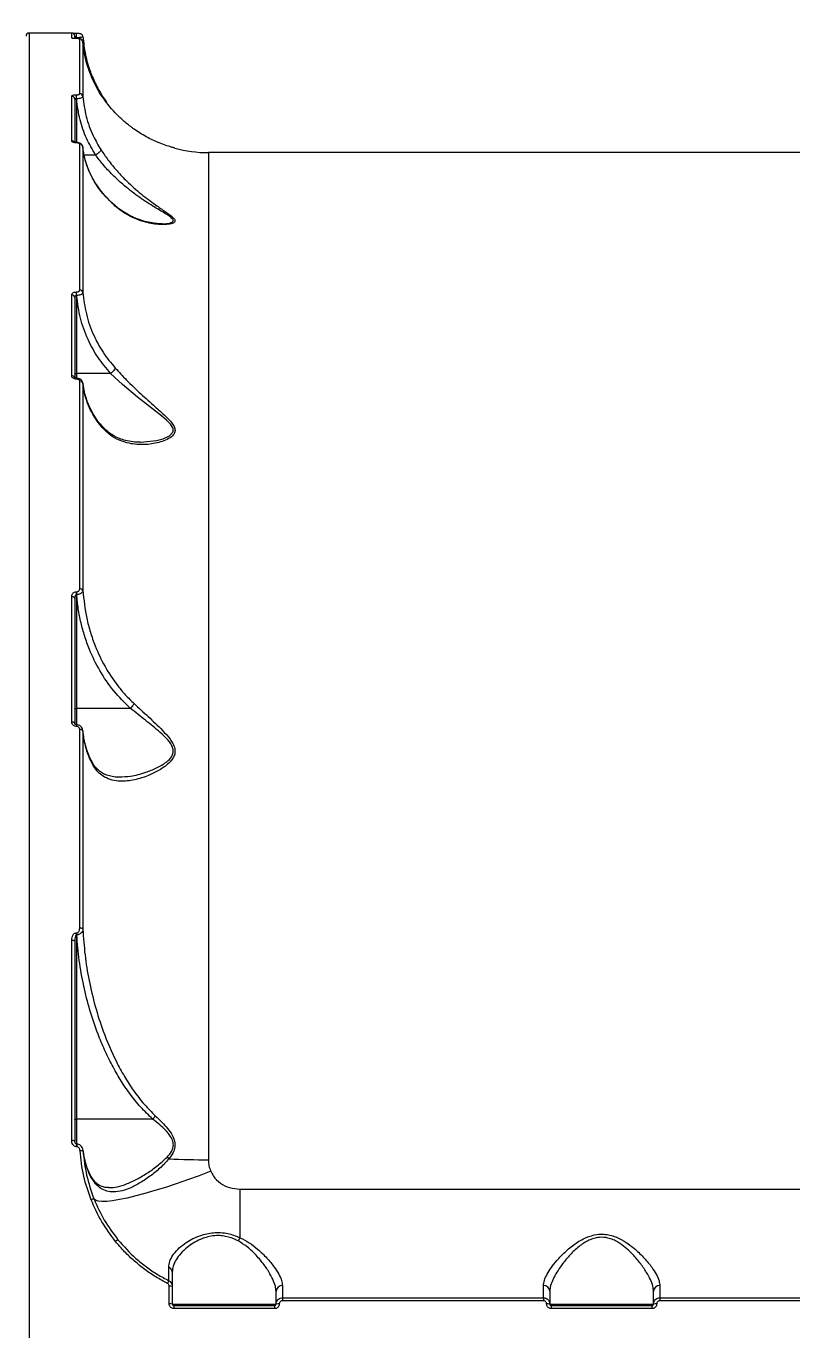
# Model space of a CAD drawing. Header units: millimetres. Extents: x -8760 to 8364, y -7998 to 7451.
# Drawn here: x -424.6 to -181.1, y -2400.8 to -1986.3 of the extents above; entities that cross this region are included whole.
import ezdxf

# ---------------------------------------------------------------- set-up
doc = ezdxf.new("R2010")
doc.units = ezdxf.units.MM
for name, color, linetype in [('DIKOM_ОБЪЕКТ', 7, 'Continuous'), ('DIKOM_РАЗМЕР_ЗОНА', 7, 'Continuous'), ('DIKOM_РАЗМЕР_ОБЪЕКТА', 7, 'Continuous')]:
    doc.layers.add(name, color=color, linetype=linetype)
doc.styles.add('style1', font='arial.ttf', dxfattribs={"width": 0.8})
doc.dimstyles.new('1-50', dxfattribs={"dimtxt": 300, "dimasz": 200, "dimexe": 100, "dimexo": 0, "dimgap": 100, "dimtad": 1, "dimtxsty": 'style1', "dimcen": 200, "dimclrd": 7, "dimclre": 7, "dimclrt": 7, "dimadec": 1, "dimazin": 2, "dimtfac": 1, "dimtmove": 0, "dimatfit": 2, "dimfxl": 0, "dimlwd": 25, "dimlwe": 18, "dimarcsym": 0})

# ---------------------------------------------------------------- blocks, each defined once
blk = doc.blocks.new('*D21')
at = {"layer": 'Defpoints', "color": 0, "transparency": 16777216}
for p in [(-7755.65, -10.55), (8364.4, -2410.44), (8364.4, -7897.56)]:
    blk.add_point(p, dxfattribs=at)
at = {"layer": 'DIKOM_РАЗМЕР_ЗОНА', "color": 7, "lineweight": 18, "transparency": 16777216}
for p, q in [((-7755.65, -10.55), (-7755.65, -7997.56)), ((8364.4, -2410.44), (8364.4, -7997.56))]:
    blk.add_line(p, q, dxfattribs=at)
at = {"layer": 'DIKOM_РАЗМЕР_ЗОНА', "color": 7, "lineweight": 25, "transparency": 16777216}
blk.add_line((-7555.65, -7897.56), (8164.4, -7897.56), dxfattribs=at)
at = {"layer": 'DIKOM_РАЗМЕР_ЗОНА', "color": 7, "transparency": 16777216}
for points in [[(-7555.65, -7864.23), (-7555.65, -7930.9), (-7755.65, -7897.56)], [(8164.4, -7864.23), (8164.4, -7930.9), (8364.4, -7897.56)]]:
    blk.add_solid(points, dxfattribs=at)
at = {"layer": 'DIKOM_РАЗМЕР_ЗОНА', "color": 7, "transparency": 16777216, "insert": (1040.74, -7644.39), "char_height": 300, "attachment_point": 5, "style": 'style1'}
blk.add_mtext('16100', dxfattribs=at)
blk = doc.blocks.new('*D19')
at = {"layer": 'Defpoints', "color": 0, "transparency": 16777216}
for p in [(-5756.7, -306.55), (6365.48, -2710.55), (6365.48, -7111.41)]:
    blk.add_point(p, dxfattribs=at)
at = {"layer": 'DIKOM_РАЗМЕР_ОБЪЕКТА', "color": 7, "lineweight": 18, "transparency": 16777216}
for p, q in [((-5756.7, -306.55), (-5756.7, -7211.41)), ((6365.48, -2710.55), (6365.48, -7211.41))]:
    blk.add_line(p, q, dxfattribs=at)
at = {"layer": 'DIKOM_РАЗМЕР_ОБЪЕКТА', "color": 7, "lineweight": 25, "transparency": 16777216}
blk.add_line((-5556.7, -7111.41), (6165.48, -7111.41), dxfattribs=at)
at = {"layer": 'DIKOM_РАЗМЕР_ОБЪЕКТА', "color": 7, "transparency": 16777216}
for points in [[(-5556.7, -7078.08), (-5556.7, -7144.75), (-5756.7, -7111.41)], [(6165.48, -7078.08), (6165.48, -7144.75), (6365.48, -7111.41)]]:
    blk.add_solid(points, dxfattribs=at)
at = {"layer": 'DIKOM_РАЗМЕР_ОБЪЕКТА', "color": 7, "transparency": 16777216, "insert": (1047.24, -6858.24), "char_height": 300, "attachment_point": 5, "style": 'style1'}
blk.add_mtext('12100', dxfattribs=at)

msp = doc.modelspace()

# ---------------------------------------------------------------- linework, layer by layer
at = {"layer": 'DIKOM_ОБЪЕКТ', "color": 7, "linetype": 'Continuous', "lineweight": 15}
for p, q in [((-410.108, -1988.554), (-423.608, -1988.554)), ((-423.608, -1988.554), (-423.608, -2407.552)), ((-410.108, -1990.151), (-410.108, -1988.554)), ((-408.576, -1988.723), (-408.608, -1988.723)), ((-408.608, -1990.058), (-408.608, -1988.723)), ((-408.576, -1990.058), (-408.576, -1988.723)), ((-409.108, -1989.554), (-409.108, -1990.158)), ((-408.576, -1990.058), (-408.608, -1990.058)), ((-408.608, -1990.058), (-408.608, -1990.31)), ((-408.505, -1990.312), (-408.608, -1990.312)), ((-408.608, -1990.312), (-408.608, -1990.317)), ((-408.505, -1990.317), (-408.608, -1990.317)), ((-408.551, -1990.232), (-408.576, -1990.058)), ((-408.505, -1990.312), (-408.505, -1990.317)), ((-407.549, -2007.857), (-407.549, -1990.427)), ((-406.551, -1991.349), (-406.551, -2008.741)), ((-410.108, -2022.817), (-410.108, -2008.616)), ((-409.108, -2009.568), (-409.108, -2023.195)), ((-408.608, -2008.159), (-408.553, -2008.159)), ((-408.608, -2009.443), (-408.608, -2008.159)), ((-408.553, -2009.443), (-408.608, -2009.443)), ((-408.608, -2009.443), (-408.608, -2023.361)), ((-408.553, -2009.443), (-408.553, -2008.159)), ((-408.529, -2023.361), (-408.608, -2023.361)), ((-408.608, -2023.361), (-408.608, -2023.444)), ((-408.529, -2023.444), (-408.608, -2023.444)), ((-408.529, -2023.361), (-408.529, -2023.361)), ((-408.529, -2023.361), (-408.529, -2023.444)), ((-407.549, -2070.243), (-407.549, -2023.855)), ((-406.551, -2024.704), (-406.551, -2070.989)), ((3.442, -2026.554), (-366.658, -2026.554)), ((-366.658, -2026.554), (-366.658, -2346.707)), ((-402.494, -2027.325), (-406.156, -2027.325)), ((-410.108, -2097.513), (-410.108, -2071.792)), ((-408.608, -2070.852), (-408.529, -2070.852)), ((-408.608, -2071.983), (-408.608, -2070.852)), ((-408.608, -2071.983), (-408.608, -2096.784)), ((-408.529, -2071.983), (-408.608, -2071.983)), ((-408.529, -2071.983), (-408.529, -2070.852)), ((-409.108, -2072.594), (-409.108, -2098.253)), ((-397.721, -2096.784), (-408.608, -2096.784)), ((-408.608, -2096.784), (-408.608, -2098.23)), ((-408.553, -2098.264), (-408.608, -2098.264)), ((-408.608, -2098.264), (-408.608, -2098.526)), ((-408.553, -2098.526), (-408.608, -2098.526)), ((-408.553, -2098.264), (-408.553, -2098.526)), ((-407.549, -2165.182), (-407.549, -2099.205)), ((-406.551, -2099.887), (-406.551, -2165.719)), ((-406.358, -2100.67), (-406.479, -2099.79)), ((-408.608, -2166.148), (-408.505, -2166.148)), ((-408.608, -2167.047), (-408.608, -2166.148)), ((-408.608, -2167.047), (-408.608, -2203.202)), ((-408.505, -2167.047), (-408.608, -2167.047)), ((-408.505, -2167.047), (-408.505, -2166.148)), ((-410.108, -2207.532), (-410.108, -2167.669)), ((-409.108, -2168.242), (-409.108, -2208.011)), ((-391.448, -2203.202), (-408.608, -2203.202)), ((-408.608, -2203.202), (-408.608, -2208.425)), ((-408.576, -2208.424), (-408.608, -2208.424)), ((-408.608, -2208.424), (-408.608, -2208.949)), ((-408.576, -2208.949), (-408.608, -2208.949)), ((-408.576, -2208.424), (-408.576, -2208.949)), ((-407.549, -2273.1), (-407.549, -2209.921)), ((-406.551, -2210.359), (-406.551, -2273.398)), ((-406.485, -2210.65), (-406.519, -2210.226)), ((-408.608, -2274.574), (-408.487, -2274.574)), ((-408.608, -2275.212), (-408.608, -2274.574)), ((-408.608, -2275.212), (-408.608, -2333.742)), ((-408.487, -2275.212), (-408.608, -2275.212)), ((-408.487, -2275.212), (-408.487, -2274.574)), ((-410.108, -2340.579), (-410.108, -2276.94)), ((-409.108, -2277.253), (-409.108, -2340.741)), ((-384.36, -2333.742), (-408.608, -2333.742)), ((-408.608, -2333.742), (-408.608, -2341.711)), ((-408.521, -2341.692), (-408.608, -2341.692)), ((-408.608, -2341.692), (-408.608, -2342.535)), ((-408.521, -2342.535), (-408.608, -2342.535)), ((-408.521, -2341.692), (-408.521, -2342.535)), ((-356.608, -2356.052), (-6.608, -2356.052)), ((-356.608, -2356.052), (-356.608, -2371.461)), ((-379.108, -2392.516), (-379.108, -2386.89)), ((-378.108, -2386.941), (-378.108, -2392.554)), ((-343.108, -2386.697), (-343.108, -2390.554)), ((-260.108, -2390.554), (-260.108, -2386.697)), ((-223.108, -2386.697), (-223.108, -2390.554)), ((-345.108, -2392.554), (-345.108, -2388.504)), ((-343.108, -2390.554), (-343.108, -2391.514)), ((-343.108, -2390.554), (-260.108, -2390.554)), ((-260.108, -2390.554), (-260.108, -2391.514)), ((-258.108, -2388.504), (-258.108, -2392.554)), ((-225.108, -2392.554), (-225.108, -2388.504)), ((-223.108, -2390.554), (-223.108, -2391.514)), ((-223.108, -2390.554), (-140.108, -2390.554)), ((-378.108, -2392.554), (-345.108, -2392.554)), ((-377.608, -2393.054), (-377.608, -2394.02)), ((-377.608, -2393.054), (-345.608, -2393.054)), ((-345.608, -2394.02), (-377.608, -2394.02)), ((-345.608, -2393.054), (-345.608, -2394.02)), ((-260.108, -2391.514), (-343.108, -2391.514)), ((-258.108, -2392.554), (-225.108, -2392.554)), ((-257.608, -2393.054), (-257.608, -2394.02)), ((-257.608, -2393.054), (-225.608, -2393.054)), ((-225.608, -2394.02), (-257.608, -2394.02)), ((-225.608, -2393.054), (-225.608, -2394.02)), ((-140.108, -2391.514), (-223.108, -2391.514))]:
    msp.add_line(p, q, dxfattribs=at)
at = {"layer": 'DIKOM_ОБЪЕКТ', "color": 7, "linetype": 'Continuous', "lineweight": 15, "flags": 128}
for points in [[(-409.108, -2096.947), (-409.099, -2096.915), (-409.07, -2096.885), (-409.024, -2096.856), (-408.962, -2096.832), (-408.886, -2096.811), (-408.8, -2096.796), (-408.706, -2096.787), (-408.608, -2096.784)], [(-388.304, -2118.624), (-388.174, -2118.636), (-383.153, -2118.106), (-380.975, -2117.502), (-378.991, -2116.557), (-377.919, -2115.412), (-377.819, -2115.108), (-377.864, -2114.251), (-377.961, -2113.987), (-378.708, -2112.854), (-379.967, -2111.589), (-381.44, -2110.345), (-384.417, -2108.025), (-389.184, -2104.304), (-393.975, -2100.266), (-397.717, -2096.784), (-397.718, -2096.783), (-397.718, -2096.783)], [(-409.108, -2168.242), (-409.128, -2168.131), (-409.185, -2168.023), (-409.277, -2167.924), (-409.401, -2167.837), (-409.553, -2167.766), (-409.726, -2167.713), (-409.913, -2167.68), (-410.108, -2167.669)], [(-409.108, -2203.363), (-409.099, -2203.331), (-409.07, -2203.301), (-409.024, -2203.273), (-408.962, -2203.249), (-408.886, -2203.229), (-408.8, -2203.214), (-408.706, -2203.205), (-408.608, -2203.202)], [(-409.108, -2208.011), (-409.128, -2207.918), (-409.185, -2207.828), (-409.277, -2207.745), (-409.401, -2207.673), (-409.553, -2207.613), (-409.726, -2207.569), (-409.913, -2207.542), (-410.108, -2207.532)], [(-406.551, -2210.359), (-406.582, -2210.272), (-406.647, -2210.189), (-406.743, -2210.114), (-406.868, -2210.048), (-407.016, -2209.994), (-407.183, -2209.954), (-407.362, -2209.929), (-407.549, -2209.921)], [(-409.108, -2277.253), (-409.128, -2277.192), (-409.185, -2277.134), (-409.277, -2277.079), (-409.401, -2277.032), (-409.553, -2276.993), (-409.726, -2276.964), (-409.913, -2276.946), (-410.108, -2276.94)], [(-409.108, -2333.902), (-409.099, -2333.871), (-409.07, -2333.841), (-409.024, -2333.813), (-408.962, -2333.789), (-408.886, -2333.769), (-408.8, -2333.754), (-408.706, -2333.745), (-408.608, -2333.742)], [(-365.899, -2350.348), (-369.593, -2351.755), (-373.25, -2353.087), (-376.835, -2354.333), (-380.312, -2355.479), (-383.646, -2356.513), (-386.805, -2357.427), (-389.758, -2358.211), (-392.476, -2358.857), (-394.93, -2359.359), (-397.099, -2359.712), (-398.959, -2359.912), (-400.493, -2359.958), (-401.685, -2359.848), (-402.525, -2359.585), (-403.002, -2359.17)]]:
    msp.add_lwpolyline(points, dxfattribs=at)
at = {"layer": 'DIKOM_ОБЪЕКТ', "color": 7, "linetype": 'Continuous', "lineweight": 15}
for centre, radius, start, end in [((-423.608, -1989.554), 1, 90, 180), ((-410.108, -1989.554), 1, 0, 90), ((-410.108, -1991.153), 1.003, 63.22482, 90.0079), ((-407.547, -1991.425), 0.998, 4.33804, 90.11702), ((-410.085, -2009.593), 0.977, 1.438, 91.36745), ((-407.528, -2008.839), 0.982, 5.69862, 91.18282), ((-410.097, -2023.845), 1.028, 37.70408, 90.63554), ((-407.512, -2024.823), 0.968, 7.03879, 92.15287), ((-366.658, -1986.554), 40, 254.58804, 270), ((-410.019, -2072.706), 0.917, 6.97043, 95.58345), ((-407.469, -2071.176), 0.937, 11.51503, 94.85373), ((-410.01, -2098.455), 0.947, 20.96423, 95.94805), ((-407.445, -2100.124), 0.925, 14.81595, 96.40421), ((-407.399, -2166.098), 0.929, 24.11547, 99.28343), ((-407.347, -2274.239), 1.157, 46.57434, 100.05796), ((-409.865, -2342.245), 1.683, 63.29338, 98.31847), ((-407.097, -2345.783), 1.971, 70.7334, 100.08753), ((-383.311, -2350.82), 6.092, 46.73743, 54.34298), ((-366.781, -2110.365), 236.342, 267.00334, 270.02964), ((-402.846, -2361.546), 2.381, 93.76643, 117.08497), ((-393.754, -2375.263), 3.551, 117.45449, 132.80037), ((-350.252, -2375.41), 7.484, 148.14609, 157.16509), ((-379.869, -2382.509), 1.761, 1.83299, 68.85858), ((-370.922, -2390.163), 9.678, 148.85186, 154.49271), ((-378.859, -2391.776), 4.893, 81.17382, 92.92017), ((-343.2, -2388.605), 1.911, 87.24856, 176.95169), ((-260.017, -2388.605), 1.911, 3.04831, 92.75144), ((-223.2, -2388.605), 1.911, 87.24856, 176.95169), ((-378.859, -2399.097), 6.586, 83.45643, 92.17116), ((-344.358, -2399.097), 6.586, 87.82905, 96.54362), ((-258.859, -2399.099), 6.587, 83.45734, 92.17026), ((-224.358, -2399.095), 6.584, 87.82836, 96.54457)]:
    msp.add_arc(centre, radius, start, end, dxfattribs=at)
for points, knots in [([(-408.609, -1988.722), (-408.622, -1988.722), (-408.801, -1988.723), (-409.144, -1988.72), (-409.483, -1988.715), (-409.593, -1988.711), (-409.609, -1988.71)], [0, 0, 0, 0, 0.0352809, 0.4770623, 0.9270353, 1, 1, 1, 1]), ([(-406.555, -1989.673), (-406.554, -1989.668), (-406.543, -1989.546), (-406.63, -1989.333), (-406.785, -1989.091), (-406.967, -1988.931), (-407.141, -1988.835), (-407.289, -1988.785), (-407.395, -1988.763), (-407.479, -1988.751), (-407.618, -1988.739), (-407.845, -1988.73), (-408.224, -1988.723), (-408.466, -1988.723), (-408.576, -1988.723)], [0, 0, 0, 0, 0.0055935, 0.1255356, 0.2215385, 0.302518, 0.3710165, 0.4265568, 0.4668686, 0.5036505, 0.5647037, 0.7523824, 0.8880142, 1, 1, 1, 1]), ([(-406.555, -1989.673), (-406.554, -1989.668), (-406.543, -1989.546), (-406.63, -1989.333), (-406.785, -1989.091), (-406.967, -1988.931), (-407.141, -1988.835), (-407.289, -1988.785), (-407.395, -1988.763), (-407.479, -1988.751), (-407.618, -1988.739), (-407.845, -1988.73), (-408.224, -1988.723), (-408.466, -1988.723), (-408.576, -1988.723)], [0, 0, 0, 0, 0.0055935, 0.1255356, 0.2215385, 0.302518, 0.3710165, 0.4265568, 0.4668686, 0.5036505, 0.5647037, 0.7523824, 0.8880142, 1, 1, 1, 1]), ([(-408.608, -1990.317), (-408.678, -1990.316), (-408.921, -1990.315), (-409.316, -1990.3), (-409.725, -1990.265), (-410.041, -1990.214), (-410.085, -1990.173), (-410.108, -1990.151)], [0, 0, 0, 0, 0.079647, 0.2757183, 0.4707456, 0.7105447, 1, 1, 1, 1]), ([(-408.698, -1990.311), (-408.765, -1990.31), (-408.962, -1990.31), (-409.27, -1990.295), (-409.555, -1990.273), (-409.717, -1990.248), (-409.729, -1990.245), (-409.733, -1990.244)], [0, 0, 0, 0, 0.1214262, 0.3603989, 0.6194405, 0.8716976, 1, 1, 1, 1]), ([(-408.608, -1990.058), (-408.651, -1990.055), (-408.706, -1990.052), (-408.809, -1990.028), (-408.919, -1989.983), (-409.028, -1989.895), (-409.096, -1989.79), (-409.105, -1989.716), (-409.108, -1989.68)], [0, 0, 0, 0, 0.127154, 0.1626775, 0.3404418, 0.5454464, 0.7830785, 1, 1, 1, 1]), ([(-406.551, -1989.682), (-406.565, -1989.713), (-406.596, -1989.779), (-406.887, -1989.879), (-407.349, -1989.965), (-407.93, -1990.03), (-408.359, -1990.048), (-408.576, -1990.058)], [0, 0, 0, 0, 0.1847729, 0.3988025, 0.6012522, 0.7990374, 1, 1, 1, 1]), ([(-406.552, -1991.342), (-406.552, -1991.342), (-406.54, -1991.221), (-406.628, -1991), (-406.79, -1990.745), (-406.985, -1990.576), (-407.18, -1990.471), (-407.375, -1990.405), (-407.612, -1990.358), (-407.926, -1990.328), (-408.287, -1990.312), (-408.48, -1990.314), (-408.543, -1990.314)], [0, 0, 0, 0, 0.0006437, 0.1306516, 0.2350363, 0.3261359, 0.4090776, 0.4910474, 0.606508, 0.7971717, 0.9340127, 1, 1, 1, 1]), ([(-407.549, -1990.427), (-407.565, -1990.411), (-407.593, -1990.382), (-407.798, -1990.349), (-408.055, -1990.327), (-408.305, -1990.318), (-408.459, -1990.317), (-408.505, -1990.317)], [0, 0, 0, 0, 0.3025244, 0.5347002, 0.7254877, 0.9171286, 1, 1, 1, 1]), ([(-406.551, -1989.682), (-406.332, -1991.606), (-405.903, -1995.379), (-404.717, -1999.39), (-403.92, -2001.468), (-403.793, -2001.799)], [0, 0, 0, 0, 0.4665361, 0.9150104, 1, 1, 1, 1]), ([(-390.266, -2019.097), (-390.509, -2018.922), (-391.732, -2018.043), (-393.797, -2016.355), (-397.164, -2013.098), (-399.919, -2009.614), (-402.273, -2005.739), (-403.846, -2002.526), (-405.169, -1998.897), (-406.124, -1995.165), (-406.409, -1992.621), (-406.551, -1991.349)], [0, 0, 0, 0, 0.024295, 0.1222472, 0.2202178, 0.4215164, 0.511888, 0.6322354, 0.752591, 0.8762945, 1, 1, 1, 1]), ([(-403.793, -2001.799), (-403.789, -2001.808), (-403.761, -2001.879), (-403.761, -2001.991), (-403.88, -2002.121), (-403.91, -2002.154)], [0, 0, 0, 0, 0.0909956, 0.7718573, 1, 1, 1, 1]), ([(-403.793, -2001.799), (-403.173, -2003.229), (-402.162, -2005.56), (-400.468, -2008.438), (-399.478, -2009.808), (-399.073, -2010.368)], [0, 0, 0, 0, 0.4841633, 0.7890435, 1, 1, 1, 1]), ([(-410.108, -2008.616), (-410.092, -2008.564), (-410.059, -2008.461), (-409.8, -2008.324), (-409.419, -2008.221), (-408.997, -2008.167), (-408.719, -2008.161), (-408.608, -2008.159)], [0, 0, 0, 0, 0.2150324, 0.4299792, 0.644706, 0.8592137, 1, 1, 1, 1]), ([(-408.608, -2009.443), (-408.645, -2009.444), (-408.738, -2009.445), (-408.879, -2009.46), (-409.006, -2009.488), (-409.092, -2009.525), (-409.103, -2009.554), (-409.108, -2009.568)], [0, 0, 0, 0, 0.1407909, 0.3552123, 0.5700284, 0.7849477, 1, 1, 1, 1]), ([(-408.553, -2008.159), (-408.479, -2008.158), (-408.291, -2008.154), (-408.009, -2008.117), (-407.754, -2008.049), (-407.582, -2007.958), (-407.56, -2007.891), (-407.549, -2007.857)], [0, 0, 0, 0, 0.1422779, 0.3570934, 0.5715642, 0.7857752, 1, 1, 1, 1]), ([(-406.551, -2008.741), (-406.573, -2008.813), (-406.617, -2008.956), (-406.96, -2009.158), (-407.467, -2009.319), (-408.031, -2009.415), (-408.405, -2009.435), (-408.553, -2009.443)], [0, 0, 0, 0, 0.2142386, 0.4283234, 0.6427388, 0.8576244, 1, 1, 1, 1]), ([(-402.494, -2027.325), (-403.515, -2025.572), (-405.583, -2022.025), (-407.706, -2015.987), (-408.261, -2011.698), (-408.553, -2009.443)], [0, 0, 0, 0, 0.3165698, 0.6406666, 1, 1, 1, 1]), ([(-406.551, -2008.741), (-406.273, -2010.856), (-405.708, -2015.143), (-403.63, -2020.851), (-401.643, -2024.218), (-400.784, -2025.673)], [0, 0, 0, 0, 0.355858, 0.7214782, 1, 1, 1, 1]), ([(-377.287, -2025.117), (-377.32, -2025.108), (-377.405, -2025.086), (-378.55, -2024.776), (-380.335, -2024.209), (-383.071, -2023.176), (-386.415, -2021.619), (-388.982, -2019.937), (-390.266, -2019.097)], [0, 0, 0, 0, 0.0730063, 0.1858613, 0.3384083, 0.4916309, 0.7458174, 1, 1, 1, 1]), ([(-408.608, -2023.444), (-408.695, -2023.442), (-408.952, -2023.436), (-409.37, -2023.371), (-409.776, -2023.23), (-410.055, -2023.036), (-410.091, -2022.89), (-410.108, -2022.817)], [0, 0, 0, 0, 0.108314, 0.3204257, 0.5430629, 0.7715487, 1, 1, 1, 1]), ([(-408.608, -2023.357), (-408.668, -2023.357), (-408.824, -2023.358), (-409.046, -2023.325), (-409.22, -2023.281), (-409.317, -2023.24), (-409.318, -2023.239), (-409.318, -2023.238)], [0, 0, 0, 0, 0.1629485, 0.4284916, 0.654466, 0.8458211, 1, 1, 1, 1]), ([(-406.574, -2024.661), (-406.587, -2024.545), (-406.616, -2024.291), (-406.841, -2023.959), (-407.168, -2023.678), (-407.64, -2023.467), (-408.126, -2023.354), (-408.449, -2023.373), (-408.529, -2023.377)], [0, 0, 0, 0, 0.13289199, 0.29150413, 0.45290091, 0.64794393, 0.91366326, 1, 1, 1, 1]), ([(-407.549, -2023.855), (-407.56, -2023.807), (-407.583, -2023.71), (-407.765, -2023.583), (-408.03, -2023.491), (-408.302, -2023.449), (-408.47, -2023.445), (-408.529, -2023.444)], [0, 0, 0, 0, 0.2287897, 0.4578403, 0.6785095, 0.8883471, 1, 1, 1, 1]), ([(-406.102, -2027.571), (-406.115, -2027.525), (-406.371, -2026.58), (-406.517, -2025.604), (-406.556, -2024.675), (-406.557, -2024.662)], [0, 0, 0, 0, 0.0477318, 0.9864736, 1, 1, 1, 1]), ([(-396.24, -2043.586), (-397.612, -2042.279), (-400.39, -2039.632), (-403.057, -2035.654), (-404.872, -2031.892), (-406.036, -2028.434), (-406.379, -2025.953), (-406.551, -2024.704)], [0, 0, 0, 0, 0.23987793, 0.48587489, 0.63942146, 0.81854879, 1, 1, 1, 1]), ([(-400.784, -2025.673), (-400.784, -2025.687), (-400.784, -2025.738), (-400.828, -2025.888), (-401.013, -2026.17), (-401.401, -2026.56), (-401.911, -2026.968), (-402.295, -2027.205), (-402.487, -2027.323)], [0, 0, 0, 0, 0.03806254, 0.14917258, 0.36188172, 0.57457995, 0.78729651, 1, 1, 1, 1]), ([(-400.784, -2025.673), (-400.068, -2026.732), (-398.52, -2029.02), (-395.724, -2032.407), (-392.203, -2036.115), (-388.035, -2039.784), (-383.861, -2042.913), (-380.785, -2045.004), (-378.876, -2046.341), (-377.76, -2047.259), (-377.321, -2047.863), (-377.218, -2048.335), (-377.411, -2048.797), (-378.503, -2049.253), (-380.289, -2049.471), (-383.283, -2049.385), (-387.233, -2048.663), (-391.18, -2047.059), (-394.162, -2045.269), (-395.547, -2044.147), (-396.24, -2043.586)], [0, 0, 0, 0, 0.0590529, 0.1277262, 0.1965133, 0.291305, 0.3861762, 0.452749, 0.4869208, 0.5208955, 0.5489018, 0.5542387, 0.5800319, 0.6151938, 0.6622397, 0.7094941, 0.8075753, 0.9056116, 0.9528165, 1, 1, 1, 1]), ([(-396.373, -2043.306), (-396.776, -2042.961), (-397.97, -2041.94), (-399.697, -2040.083), (-401.556, -2037.758), (-403.143, -2035.305), (-404.446, -2032.753), (-405.467, -2030.171), (-405.894, -2028.424), (-406.102, -2027.571)], [0, 0, 0, 0, 0.0775312, 0.2297771, 0.383498, 0.5385709, 0.6945212, 0.8507632, 1, 1, 1, 1]), ([(-402.487, -2027.323), (-402.488, -2027.324), (-402.491, -2027.324), (-402.493, -2027.325), (-402.494, -2027.325)], [0, 0, 0, 0, 0.6112618, 1, 1, 1, 1]), ([(-381.33, -2049.164), (-381.241, -2049.168), (-380.394, -2049.204), (-379.14, -2049.055), (-377.958, -2048.676), (-377.746, -2048.259), (-377.855, -2047.836), (-378.329, -2047.283), (-379.512, -2046.458), (-381.506, -2045.238), (-384.726, -2043.333), (-389.105, -2040.465), (-393.439, -2037.087), (-397.161, -2033.632), (-400.071, -2030.491), (-401.761, -2028.303), (-402.487, -2027.323), (-402.487, -2027.323)], [0, 0, 0, 0, 0.0082973, 0.0791711, 0.1292291, 0.1648071, 0.1721541, 0.2112368, 0.2601378, 0.3109857, 0.4114735, 0.554745, 0.7014069, 0.80501, 0.9110149, 0.9999513, 1, 1, 1, 1]), ([(-396.402, -2043.337), (-396.36, -2043.377), (-396.289, -2043.444), (-396.254, -2043.545), (-396.24, -2043.586)], [0, 0, 0, 0, 0.5964405, 1, 1, 1, 1]), ([(-381.33, -2049.173), (-381.723, -2049.167), (-382.749, -2049.153), (-384.595, -2048.93), (-386.876, -2048.44), (-389.246, -2047.67), (-391.52, -2046.66), (-393.615, -2045.438), (-395.224, -2044.324), (-396.1, -2043.535), (-396.365, -2043.296)], [0, 0, 0, 0, 0.082562, 0.2156338, 0.3635501, 0.5207064, 0.6687401, 0.809649, 0.9424235, 1, 1, 1, 1]), ([(-410.108, -2071.792), (-410.098, -2071.709), (-410.075, -2071.522), (-409.872, -2071.255), (-409.533, -2071.032), (-409.097, -2070.882), (-408.771, -2070.862), (-408.608, -2070.852)], [0, 0, 0, 0, 0.1742056, 0.3895741, 0.5958115, 0.7978776, 1, 1, 1, 1]), ([(-408.608, -2071.983), (-408.654, -2071.987), (-408.709, -2071.992), (-408.813, -2072.031), (-408.923, -2072.104), (-409.033, -2072.251), (-409.098, -2072.421), (-409.105, -2072.54), (-409.108, -2072.594)], [0, 0, 0, 0, 0.144518, 0.1755316, 0.3625666, 0.5710148, 0.8046548, 1, 1, 1, 1]), ([(-408.529, -2070.852), (-408.421, -2070.846), (-408.207, -2070.834), (-407.92, -2070.735), (-407.7, -2070.589), (-407.57, -2070.417), (-407.555, -2070.297), (-407.549, -2070.243)], [0, 0, 0, 0, 0.2039488, 0.4080266, 0.6135336, 0.8265784, 1, 1, 1, 1]), ([(-406.551, -2070.989), (-406.566, -2071.071), (-406.601, -2071.256), (-406.868, -2071.526), (-407.313, -2071.762), (-407.886, -2071.931), (-408.314, -2071.966), (-408.529, -2071.983)], [0, 0, 0, 0, 0.17004865, 0.38081531, 0.58669331, 0.79313048, 1, 1, 1, 1]), ([(-397.721, -2096.784), (-399.11, -2095.119), (-401.922, -2091.751), (-405.139, -2085.802), (-407.587, -2079.184), (-408.212, -2074.405), (-408.529, -2071.983)], [0, 0, 0, 0, 0.2328895, 0.4712976, 0.7319722, 1, 1, 1, 1]), ([(-406.551, -2070.989), (-406.267, -2073.29), (-405.689, -2077.958), (-403.372, -2084.357), (-400.27, -2090.176), (-397.594, -2093.423), (-396.24, -2095.065)], [0, 0, 0, 0, 0.2625648, 0.5326636, 0.7636481, 1, 1, 1, 1]), ([(-396.24, -2095.065), (-395.067, -2096.33), (-392.492, -2099.108), (-388.158, -2103.229), (-384.094, -2106.862), (-381.13, -2109.492), (-379.299, -2111.258), (-378.123, -2112.608), (-377.317, -2113.952), (-377.2, -2114.938), (-377.487, -2115.956), (-378.402, -2116.992), (-380.205, -2117.989), (-383.152, -2118.959), (-387.067, -2119.54), (-391.362, -2119.201), (-394.978, -2118.068), (-398.084, -2116.388), (-399.856, -2114.504), (-400.784, -2113.518)], [0, 0, 0, 0, 0.0790146, 0.1734914, 0.2680526, 0.3287193, 0.3613608, 0.3938953, 0.4223257, 0.4513109, 0.4599353, 0.4989812, 0.545108, 0.5914404, 0.6890336, 0.7865931, 0.8555729, 0.9244494, 1, 1, 1, 1]), ([(-397.718, -2096.783), (-397.718, -2096.783), (-397.719, -2096.784), (-397.72, -2096.784), (-397.721, -2096.784), (-397.721, -2096.784)], [0, 0, 0, 0, 0.3758068, 0.8902257, 1, 1, 1, 1]), ([(-396.24, -2095.065), (-396.255, -2095.102), (-396.298, -2095.209), (-396.449, -2095.466), (-396.754, -2095.862), (-397.208, -2096.345), (-397.548, -2096.637), (-397.718, -2096.783)], [0, 0, 0, 0, 0.08731489, 0.25362682, 0.5024063, 0.75120763, 1, 1, 1, 1]), ([(-408.608, -2098.526), (-408.719, -2098.521), (-408.997, -2098.508), (-409.419, -2098.387), (-409.8, -2098.157), (-410.059, -2097.854), (-410.092, -2097.626), (-410.108, -2097.513)], [0, 0, 0, 0, 0.1407889, 0.355293, 0.5700055, 0.7849361, 1, 1, 1, 1]), ([(-408.608, -2098.261), (-408.664, -2098.26), (-408.788, -2098.257), (-408.955, -2098.215), (-409.076, -2098.163), (-409.143, -2098.115), (-409.145, -2098.111), (-409.147, -2098.109)], [0, 0, 0, 0, 0.1828009, 0.4091023, 0.611534, 0.8033138, 1, 1, 1, 1]), ([(-406.573, -2099.803), (-406.57, -2099.769), (-406.555, -2099.548), (-406.745, -2099.162), (-407.109, -2098.721), (-407.653, -2098.409), (-408.167, -2098.254), (-408.479, -2098.279), (-408.553, -2098.285)], [0, 0, 0, 0, 0.0372822, 0.2455706, 0.4491983, 0.6711894, 0.9223004, 1, 1, 1, 1]), ([(-407.549, -2099.205), (-407.56, -2099.128), (-407.582, -2098.976), (-407.754, -2098.773), (-408.009, -2098.619), (-408.291, -2098.537), (-408.479, -2098.529), (-408.553, -2098.526)], [0, 0, 0, 0, 0.2142688, 0.4284297, 0.6429293, 0.8577361, 1, 1, 1, 1]), ([(-400.784, -2113.518), (-401.833, -2112.071), (-403.541, -2109.715), (-405.12, -2106.173), (-406.112, -2103.09), (-406.403, -2100.968), (-406.551, -2099.887)], [0, 0, 0, 0, 0.3422139, 0.5572654, 0.7746014, 1, 1, 1, 1]), ([(-400.883, -2113.01), (-401.183, -2112.644), (-402.094, -2111.535), (-403.329, -2109.557), (-404.598, -2107.101), (-405.552, -2104.547), (-406.149, -2102.395), (-406.307, -2101.091), (-406.358, -2100.67)], [0, 0, 0, 0, 0.097505, 0.2958449, 0.4963883, 0.6988629, 0.9028209, 1, 1, 1, 1]), ([(-400.946, -2113.059), (-400.899, -2113.112), (-400.809, -2113.214), (-400.785, -2113.39), (-400.784, -2113.492), (-400.784, -2113.518)], [0, 0, 0, 0, 0.4445554, 0.8581411, 1, 1, 1, 1]), ([(-388.304, -2118.625), (-389.083, -2118.606), (-390.686, -2118.566), (-392.916, -2118.134), (-395.005, -2117.464), (-396.864, -2116.537), (-398.549, -2115.346), (-399.878, -2114.155), (-400.584, -2113.294), (-400.859, -2112.96)], [0, 0, 0, 0, 0.1651236, 0.340087, 0.486012, 0.6407036, 0.790519, 0.9185989, 1, 1, 1, 1]), ([(-410.108, -2167.669), (-410.108, -2167.641), (-410.104, -2167.434), (-410.021, -2167.078), (-409.768, -2166.667), (-409.435, -2166.377), (-409.044, -2166.185), (-408.754, -2166.16), (-408.608, -2166.148)], [0, 0, 0, 0, 0.0392305, 0.2872227, 0.4951853, 0.6709953, 0.8352913, 1, 1, 1, 1]), ([(-408.608, -2167.047), (-408.634, -2167.05), (-408.685, -2167.056), (-408.785, -2167.113), (-408.895, -2167.244), (-409.001, -2167.473), (-409.081, -2167.791), (-409.107, -2168.06), (-409.108, -2168.22), (-409.108, -2168.242)], [0, 0, 0, 0, 0.0552586, 0.1098191, 0.2436833, 0.4175557, 0.6517737, 0.951863, 1, 1, 1, 1]), ([(-408.505, -2166.148), (-408.411, -2166.14), (-408.222, -2166.124), (-407.97, -2166.001), (-407.76, -2165.816), (-407.603, -2165.556), (-407.551, -2165.332), (-407.549, -2165.201), (-407.549, -2165.182)], [0, 0, 0, 0, 0.1673232, 0.3344347, 0.5091433, 0.7130562, 0.9577495, 1, 1, 1, 1]), ([(-406.551, -2165.719), (-406.553, -2165.744), (-406.563, -2165.918), (-406.681, -2166.22), (-407.01, -2166.569), (-407.439, -2166.823), (-407.945, -2166.998), (-408.317, -2167.031), (-408.505, -2167.047)], [0, 0, 0, 0, 0.0391444, 0.2683223, 0.4663983, 0.643646, 0.819943, 1, 1, 1, 1]), ([(-391.445, -2203.201), (-393.276, -2201.393), (-396.986, -2197.732), (-401.253, -2191.324), (-404.155, -2185.414), (-406.009, -2180.286), (-407.196, -2175.972), (-408.071, -2171.553), (-408.36, -2168.549), (-408.505, -2167.047)], [0, 0, 0, 0, 0.1852057, 0.3752209, 0.5580259, 0.6672718, 0.7765208, 0.8882598, 1, 1, 1, 1]), ([(-406.551, -2165.719), (-406.242, -2168.683), (-405.774, -2173.164), (-404.209, -2179.006), (-402.407, -2184.182), (-399.649, -2189.999), (-396.235, -2195.167), (-393.018, -2199.031), (-391.183, -2200.809), (-390.266, -2201.698)], [0, 0, 0, 0, 0.2227149, 0.3367339, 0.4507483, 0.6310029, 0.8132764, 0.9066459, 1, 1, 1, 1]), ([(-390.266, -2201.698), (-388.769, -2203.069), (-385.737, -2205.849), (-381.865, -2209.484), (-379.34, -2212.264), (-378.085, -2214.06), (-377.386, -2215.515), (-377.16, -2217.041), (-377.589, -2218.707), (-378.445, -2219.845), (-379.992, -2221.388), (-382.274, -2222.954), (-386, -2224.77), (-390.218, -2226.1), (-394.119, -2226.518), (-397.272, -2226.1), (-399.534, -2225.217), (-401.417, -2223.825), (-402.798, -2222.226), (-403.499, -2220.909), (-403.793, -2220.356)], [0, 0, 0, 0, 0.0952086, 0.192957, 0.2448002, 0.2710692, 0.2981696, 0.3242898, 0.3503875, 0.3910749, 0.4019415, 0.4719627, 0.5438091, 0.6393955, 0.7378501, 0.798855, 0.8613648, 0.9113739, 0.9628367, 1, 1, 1, 1]), ([(-395.106, -2224.973), (-393.878, -2224.946), (-391.117, -2224.884), (-387.031, -2223.753), (-383.076, -2222.244), (-380.696, -2220.848), (-379.047, -2219.474), (-378.151, -2218.489), (-377.683, -2216.987), (-377.921, -2215.656), (-378.587, -2214.441), (-379.23, -2213.63), (-380.305, -2212.416), (-382.647, -2210.227), (-386.673, -2206.942), (-389.856, -2204.449), (-391.448, -2203.202)], [0, 0, 0, 0, 0.1104995, 0.2485083, 0.3481916, 0.4475008, 0.4623422, 0.5166419, 0.5502383, 0.5837021, 0.6157806, 0.6480659, 0.6549242, 0.7267041, 0.8633009, 1, 1, 1, 1]), ([(-391.448, -2203.202), (-391.448, -2203.202), (-391.447, -2203.202), (-391.446, -2203.201), (-391.445, -2203.201), (-391.445, -2203.201)], [0, 0, 0, 0, 0.43029513, 0.78612176, 1, 1, 1, 1]), ([(-390.266, -2201.698), (-390.293, -2201.745), (-390.382, -2201.9), (-390.608, -2202.235), (-390.982, -2202.714), (-391.291, -2203.038), (-391.445, -2203.201)], [0, 0, 0, 0, 0.1074862, 0.349477, 0.6747267, 1, 1, 1, 1]), ([(-408.608, -2208.949), (-408.684, -2208.945), (-408.931, -2208.935), (-409.345, -2208.799), (-409.764, -2208.48), (-410.053, -2208.036), (-410.09, -2207.7), (-410.108, -2207.532)], [0, 0, 0, 0, 0.0931675, 0.3039209, 0.5302433, 0.7652143, 1, 1, 1, 1]), ([(-408.608, -2208.421), (-408.633, -2208.421), (-408.702, -2208.422), (-408.814, -2208.391), (-408.932, -2208.331), (-409.033, -2208.237), (-409.1, -2208.125), (-409.098, -2208.049), (-409.097, -2208.011)], [0, 0, 0, 0, 0.0675899, 0.1855361, 0.3241596, 0.5015952, 0.745803, 1, 1, 1, 1]), ([(-406.561, -2210.245), (-406.56, -2210.23), (-406.546, -2209.975), (-406.742, -2209.482), (-407.194, -2208.891), (-407.851, -2208.492), (-408.344, -2208.456), (-408.576, -2208.439)], [0, 0, 0, 0, 0.0155211, 0.2612801, 0.5139257, 0.770988, 1, 1, 1, 1]), ([(-407.549, -2209.921), (-407.561, -2209.806), (-407.587, -2209.577), (-407.784, -2209.273), (-408.071, -2209.053), (-408.356, -2208.958), (-408.525, -2208.951), (-408.576, -2208.949)], [0, 0, 0, 0, 0.2336677, 0.4673142, 0.6955804, 0.9087239, 1, 1, 1, 1]), ([(-403.793, -2220.356), (-403.92, -2220.083), (-404.717, -2218.367), (-405.903, -2215.057), (-406.332, -2211.946), (-406.551, -2210.359)], [0, 0, 0, 0, 0.0849881, 0.5334711, 1, 1, 1, 1]), ([(-403.851, -2219.819), (-403.87, -2219.786), (-404.365, -2218.882), (-405.075, -2217.028), (-405.925, -2214.266), (-406.382, -2212.126), (-406.466, -2210.913), (-406.485, -2210.65)], [0, 0, 0, 0, 0.0114454, 0.3103628, 0.6119783, 0.9158199, 1, 1, 1, 1]), ([(-403.793, -2220.356), (-403.789, -2220.336), (-403.763, -2220.175), (-403.755, -2219.978), (-403.852, -2219.853), (-403.869, -2219.83)], [0, 0, 0, 0, 0.1037071, 0.8367213, 1, 1, 1, 1]), ([(-395.093, -2225.082), (-395.162, -2225.085), (-395.915, -2225.123), (-397.221, -2224.934), (-398.912, -2224.511), (-400.344, -2223.844), (-401.553, -2222.97), (-402.583, -2221.877), (-403.331, -2220.844), (-403.706, -2220.075), (-403.843, -2219.793)], [0, 0, 0, 0, 0.017579, 0.1926868, 0.3631481, 0.5134485, 0.6719555, 0.8048992, 0.9285703, 1, 1, 1, 1]), ([(-410.108, -2276.94), (-410.087, -2276.629), (-410.045, -2276.033), (-409.736, -2275.299), (-409.346, -2274.848), (-408.976, -2274.617), (-408.731, -2274.588), (-408.608, -2274.574)], [0, 0, 0, 0, 0.3088863, 0.5923438, 0.7697359, 0.8844874, 1, 1, 1, 1]), ([(-408.608, -2275.212), (-408.625, -2275.215), (-408.663, -2275.219), (-408.727, -2275.264), (-408.84, -2275.409), (-409.071, -2276.07), (-409.092, -2276.723), (-409.108, -2277.253)], [0, 0, 0, 0, 0.0233175, 0.051992, 0.1042704, 0.2733777, 1, 1, 1, 1]), ([(-408.487, -2274.574), (-408.407, -2274.565), (-408.249, -2274.547), (-408.015, -2274.401), (-407.774, -2274.119), (-407.586, -2273.663), (-407.561, -2273.294), (-407.549, -2273.1)], [0, 0, 0, 0, 0.1190065, 0.2374046, 0.412317, 0.6910325, 1, 1, 1, 1]), ([(-406.551, -2273.398), (-406.586, -2273.634), (-406.654, -2274.097), (-407.068, -2274.654), (-407.557, -2274.99), (-408.023, -2275.17), (-408.329, -2275.198), (-408.487, -2275.212)], [0, 0, 0, 0, 0.2736535, 0.5372637, 0.7208116, 0.8565552, 1, 1, 1, 1]), ([(-384.352, -2333.74), (-385.665, -2332.492), (-388.307, -2329.98), (-391.672, -2325.736), (-394.683, -2321.279), (-397.338, -2316.619), (-399.698, -2311.784), (-402.111, -2305.982), (-404.405, -2299.2), (-406.385, -2291.365), (-407.828, -2283.36), (-408.267, -2277.928), (-408.487, -2275.212)], [0, 0, 0, 0, 0.0822812, 0.1655627, 0.2475155, 0.3294897, 0.4129248, 0.4963689, 0.6209049, 0.7454525, 0.8727277, 1, 1, 1, 1]), ([(-406.551, -2273.398), (-406.367, -2276.128), (-405.998, -2281.587), (-404.656, -2289.758), (-402.742, -2297.881), (-399.956, -2306.549), (-396.772, -2313.998), (-393.401, -2320.218), (-390.458, -2324.791), (-387.228, -2329.046), (-384.703, -2331.558), (-383.512, -2332.742)], [0, 0, 0, 0, 0.1269757, 0.2539549, 0.3836717, 0.5133756, 0.6746736, 0.7565621, 0.8384281, 0.9238216, 1, 1, 1, 1]), ([(-383.512, -2332.742), (-383.534, -2332.773), (-383.654, -2332.938), (-383.926, -2333.284), (-384.201, -2333.578), (-384.352, -2333.74)], [0, 0, 0, 0, 0.0926907, 0.4978047, 1, 1, 1, 1]), ([(-383.512, -2332.742), (-382.785, -2333.425), (-381.442, -2334.688), (-379.593, -2336.693), (-378.17, -2338.673), (-377.283, -2340.715), (-377.19, -2342.686), (-377.834, -2344.633), (-378.661, -2345.745), (-379.136, -2346.383)], [0, 0, 0, 0, 0.1839871, 0.3401627, 0.4956541, 0.6241886, 0.73747, 0.8492181, 1, 1, 1, 1]), ([(-384.36, -2333.742), (-384.359, -2333.742), (-384.357, -2333.742), (-384.354, -2333.741), (-384.353, -2333.74), (-384.352, -2333.74)], [0, 0, 0, 0, 0.4188152, 0.7692427, 1, 1, 1, 1]), ([(-379.76, -2345.87), (-379.264, -2345.311), (-378.414, -2344.353), (-377.762, -2342.718), (-377.768, -2341.597), (-378.028, -2340.429), (-378.773, -2338.988), (-380.264, -2337.241), (-382.201, -2335.467), (-383.597, -2334.352), (-384.36, -2333.742)], [0, 0, 0, 0, 0.1504058, 0.2579113, 0.3420739, 0.3655549, 0.490505, 0.6488149, 0.8079325, 1, 1, 1, 1]), ([(-408.608, -2342.535), (-408.748, -2342.52), (-409.026, -2342.489), (-409.433, -2342.245), (-409.809, -2341.818), (-410.063, -2341.227), (-410.094, -2340.783), (-410.108, -2340.579)], [0, 0, 0, 0, 0.1522769, 0.3040466, 0.5080171, 0.773228, 1, 1, 1, 1]), ([(-408.567, -2341.686), (-408.582, -2341.689), (-408.613, -2341.695), (-408.671, -2341.683), (-408.76, -2341.637), (-408.894, -2341.507), (-409.04, -2341.234), (-409.115, -2340.954), (-409.103, -2340.773), (-409.101, -2340.741)], [0, 0, 0, 0, 0.0361115, 0.0771817, 0.1419108, 0.291331, 0.5429116, 0.9184477, 1, 1, 1, 1]), ([(-406.47, -2343.774), (-406.472, -2343.734), (-406.488, -2343.381), (-406.73, -2342.798), (-407.227, -2342.154), (-407.837, -2341.801), (-408.296, -2341.656), (-408.516, -2341.695), (-408.522, -2341.696)], [0, 0, 0, 0, 0.03815056, 0.3331325, 0.57498227, 0.79091218, 0.99354071, 1, 1, 1, 1]), ([(-407.442, -2343.843), (-407.467, -2343.677), (-407.515, -2343.348), (-407.743, -2342.943), (-408.028, -2342.677), (-408.294, -2342.552), (-408.457, -2342.54), (-408.521, -2342.535)], [0, 0, 0, 0, 0.27179063, 0.53882686, 0.73757543, 0.89659847, 1, 1, 1, 1]), ([(-403.93, -2359.426), (-404.813, -2356.924), (-406.603, -2351.858), (-407.16, -2346.537), (-407.442, -2343.843)], [0, 0, 0, 0, 0.493761, 1, 1, 1, 1]), ([(-406.447, -2343.923), (-406.18, -2346.494), (-405.638, -2351.701), (-403.888, -2356.66), (-403.002, -2359.17)], [0, 0, 0, 0, 0.4937661, 1, 1, 1, 1]), ([(-404.623, -2350.811), (-404.994, -2349.826), (-405.844, -2347.569), (-406.23, -2345.237), (-406.447, -2343.923)], [0, 0, 0, 0, 0.4365712, 1, 1, 1, 1]), ([(-404.649, -2350.468), (-404.768, -2350.202), (-405.283, -2349.053), (-405.872, -2346.954), (-406.334, -2344.98), (-406.428, -2343.91), (-406.44, -2343.769)], [0, 0, 0, 0, 0.1224967, 0.5293402, 0.9380401, 1, 1, 1, 1]), ([(-379.136, -2346.383), (-380.104, -2347.414), (-382.063, -2349.501), (-385.323, -2352.071), (-388.651, -2354.303), (-391.833, -2355.906), (-394.772, -2356.826), (-397.264, -2357.026), (-399.454, -2356.583), (-401.309, -2355.585), (-402.954, -2353.944), (-404.009, -2352.229), (-404.511, -2351.068), (-404.623, -2350.811)], [0, 0, 0, 0, 0.1027356, 0.2080262, 0.319922, 0.434586, 0.5337352, 0.63555, 0.7190777, 0.8048822, 0.8885107, 0.9753341, 1, 1, 1, 1]), ([(-398.365, -2355.534), (-397.677, -2355.523), (-396.062, -2355.496), (-393.2, -2354.658), (-389.824, -2353.187), (-386.341, -2351.135), (-382.889, -2348.762), (-380.81, -2346.84), (-379.76, -2345.87)], [0, 0, 0, 0, 0.1232484, 0.2891698, 0.4732579, 0.6616161, 0.8292406, 1, 1, 1, 1]), ([(-366.658, -2346.707), (-366.658, -2346.765), (-366.654, -2347.405), (-366.526, -2348.659), (-366.111, -2349.778), (-365.899, -2350.348)], [0, 0, 0, 0, 0.04681707, 0.51428021, 1, 1, 1, 1]), ([(-404.685, -2350.486), (-404.679, -2350.494), (-404.622, -2350.572), (-404.622, -2350.691), (-404.622, -2350.795), (-404.623, -2350.811)], [0, 0, 0, 0, 0.0890207, 0.8585671, 1, 1, 1, 1]), ([(-398.358, -2355.565), (-398.645, -2355.566), (-399.393, -2355.567), (-400.457, -2355.277), (-401.536, -2354.747), (-402.479, -2353.977), (-403.331, -2352.984), (-404.076, -2351.83), (-404.495, -2350.879), (-404.679, -2350.462)], [0, 0, 0, 0, 0.1067866, 0.277328, 0.4563599, 0.6002335, 0.7388912, 0.885838, 1, 1, 1, 1]), ([(-365.899, -2350.348), (-365.632, -2350.868), (-364.883, -2352.322), (-362.877, -2354.247), (-359.927, -2355.763), (-357.722, -2355.955), (-356.608, -2356.052)], [0, 0, 0, 0, 0.1529621, 0.4283701, 0.7114366, 1, 1, 1, 1]), ([(-396.167, -2372.657), (-397.697, -2370.621), (-400.791, -2366.5), (-402.876, -2361.802), (-403.93, -2359.426)], [0, 0, 0, 0, 0.4941766, 1, 1, 1, 1]), ([(-403.002, -2359.17), (-401.994, -2361.442), (-399.955, -2366.039), (-396.925, -2370.072), (-395.392, -2372.111)], [0, 0, 0, 0, 0.4941578, 1, 1, 1, 1]), ([(-379.233, -2380.866), (-379.174, -2380.252), (-379.052, -2379.005), (-378.047, -2377.092), (-376.47, -2375.182), (-374.472, -2373.489), (-372.18, -2372.042), (-369.964, -2371.006), (-367.72, -2370.285), (-365.577, -2369.876), (-363.297, -2369.767), (-360.452, -2370.068), (-358.202, -2370.762), (-356.822, -2371.367), (-356.608, -2371.461)], [0, 0, 0, 0, 0.10847831, 0.22021829, 0.3276466, 0.43830752, 0.52380223, 0.61150626, 0.6745139, 0.73908596, 0.80277352, 0.8688951, 0.97973227, 1, 1, 1, 1]), ([(-260.108, -2386.697), (-260.047, -2386.151), (-259.922, -2385.043), (-258.999, -2383.07), (-257.646, -2380.94), (-255.774, -2378.573), (-253.311, -2375.994), (-250.236, -2373.425), (-246.819, -2371.38), (-243.707, -2370.435), (-241.262, -2370.305), (-239.393, -2370.521), (-237.547, -2371.041), (-235.442, -2371.958), (-233.184, -2373.342), (-230.545, -2375.424), (-227.937, -2377.991), (-225.729, -2380.691), (-224.184, -2383.118), (-223.276, -2385.106), (-223.161, -2386.198), (-223.108, -2386.697)], [0, 0, 0, 0, 0.0545824, 0.111031, 0.1659467, 0.2220129, 0.2890711, 0.3579609, 0.4226729, 0.4774035, 0.5047493, 0.5331001, 0.5623533, 0.592382, 0.6398884, 0.6885838, 0.7592834, 0.83206, 0.8901598, 0.9498682, 1, 1, 1, 1]), ([(-379.657, -2385.995), (-380.898, -2385.327), (-383.382, -2383.99), (-386.88, -2381.602), (-390.208, -2378.927), (-393.345, -2375.963), (-395.227, -2373.759), (-396.167, -2372.657)], [0, 0, 0, 0, 0.1976803, 0.3953861, 0.5930901, 0.7965454, 1, 1, 1, 1]), ([(-395.392, -2372.111), (-393.553, -2374.172), (-390.768, -2377.294), (-386.379, -2380.788), (-382.893, -2383.178), (-380.422, -2384.503), (-379.205, -2385.157)], [0, 0, 0, 0, 0.3951685, 0.598675, 0.8021825, 1, 1, 1, 1]), ([(-357.149, -2372.506), (-357.345, -2372.408), (-358.6, -2371.78), (-360.595, -2371.072), (-363.099, -2370.768), (-364.508, -2370.814), (-365.935, -2370.993), (-367.377, -2371.316), (-369.45, -2372.084), (-371.51, -2373.183), (-373.631, -2374.704), (-375.5, -2376.485), (-376.972, -2378.48), (-377.923, -2380.491), (-378.047, -2381.799), (-378.108, -2382.452)], [0, 0, 0, 0, 0.0201021, 0.1287307, 0.1863594, 0.2439944, 0.2548532, 0.3176655, 0.3805783, 0.467542, 0.5546261, 0.6653713, 0.7761647, 0.888093, 1, 1, 1, 1]), ([(-345.108, -2388.504), (-345.158, -2387.963), (-345.264, -2386.808), (-346.09, -2384.697), (-347.462, -2382.175), (-349.443, -2379.322), (-351.823, -2376.591), (-354.363, -2374.198), (-356.212, -2373.075), (-357.149, -2372.506)], [0, 0, 0, 0, 0.1227104, 0.2624603, 0.4060151, 0.574925, 0.7482623, 0.8723677, 1, 1, 1, 1]), ([(-356.608, -2371.461), (-355.585, -2371.983), (-353.536, -2373.03), (-350.692, -2375.306), (-347.986, -2377.921), (-345.766, -2380.646), (-344.213, -2383.063), (-343.282, -2385.081), (-343.164, -2386.183), (-343.108, -2386.697)], [0, 0, 0, 0, 0.1281525, 0.2567407, 0.4268168, 0.5968801, 0.7373114, 0.8775715, 1, 1, 1, 1]), ([(-225.108, -2388.504), (-225.155, -2387.979), (-225.257, -2386.843), (-226.06, -2384.763), (-227.415, -2382.25), (-229.384, -2379.404), (-231.679, -2376.731), (-234.056, -2374.515), (-236.048, -2373.064), (-237.955, -2372.08), (-239.887, -2371.425), (-241.618, -2371.281), (-243.24, -2371.473), (-244.525, -2371.799), (-246.716, -2372.745), (-249.313, -2374.58), (-252.041, -2377.261), (-254.221, -2379.945), (-255.904, -2382.445), (-257.099, -2384.655), (-257.933, -2386.739), (-258.05, -2387.91), (-258.108, -2388.504)], [0, 0, 0, 0, 0.0507141, 0.10991431, 0.17072438, 0.2426527, 0.31647386, 0.36374965, 0.41198845, 0.44004733, 0.4688589, 0.51010017, 0.5210866, 0.54681857, 0.57340856, 0.63693324, 0.70461249, 0.77414996, 0.83025097, 0.88733002, 0.9428799, 1, 1, 1, 1]), ([(-379.205, -2385.157), (-379.206, -2385.061), (-379.209, -2384.866), (-379.218, -2383.459), (-379.227, -2381.977), (-379.232, -2381.114), (-379.233, -2380.866)], [0, 0, 0, 0, 0.336229, 0.6822359, 0.9087853, 1, 1, 1, 1]), ([(-378.108, -2382.452), (-378.108, -2383.298), (-378.108, -2385.041), (-378.108, -2386.615), (-378.108, -2386.831), (-378.108, -2386.941)], [0, 0, 0, 0, 0.3175204, 0.6539179, 1, 1, 1, 1]), ([(-379.108, -2386.89), (-379.119, -2386.777), (-379.142, -2386.551), (-379.315, -2386.251), (-379.506, -2386.077), (-379.631, -2386.009), (-379.657, -2385.995)], [0, 0, 0, 0, 0.3067121, 0.6133033, 0.9194453, 1, 1, 1, 1]), ([(-379.205, -2385.157), (-379.153, -2385.185), (-378.904, -2385.32), (-378.521, -2385.668), (-378.175, -2386.265), (-378.131, -2386.716), (-378.108, -2386.941)], [0, 0, 0, 0, 0.0806522, 0.3870703, 0.6935669, 1, 1, 1, 1]), ([(-345.108, -2392.554), (-345.099, -2392.406), (-345.074, -2392.034), (-344.834, -2391.472), (-344.382, -2390.965), (-343.783, -2390.62), (-343.333, -2390.576), (-343.108, -2390.554)], [0, 0, 0, 0, 0.1417169, 0.3563927, 0.5709531, 0.7854569, 1, 1, 1, 1]), ([(-260.108, -2390.554), (-259.961, -2390.564), (-259.59, -2390.588), (-259.028, -2390.827), (-258.52, -2391.28), (-258.175, -2391.879), (-258.131, -2392.329), (-258.108, -2392.554)], [0, 0, 0, 0, 0.1407138, 0.3554453, 0.5702961, 0.7851584, 1, 1, 1, 1]), ([(-225.108, -2392.554), (-225.099, -2392.406), (-225.074, -2392.034), (-224.834, -2391.472), (-224.382, -2390.965), (-223.783, -2390.62), (-223.333, -2390.576), (-223.108, -2390.554)], [0, 0, 0, 0, 0.1417169, 0.3563927, 0.5709531, 0.7854569, 1, 1, 1, 1]), ([(-377.608, -2394.02), (-377.719, -2394.012), (-377.997, -2393.994), (-378.419, -2393.814), (-378.8, -2393.474), (-379.059, -2393.023), (-379.092, -2392.685), (-379.108, -2392.516)], [0, 0, 0, 0, 0.1406175, 0.3550946, 0.5698634, 0.7848799, 1, 1, 1, 1]), ([(-378.108, -2392.554), (-378.103, -2392.61), (-378.092, -2392.723), (-378.006, -2392.873), (-377.879, -2392.986), (-377.738, -2393.046), (-377.645, -2393.052), (-377.608, -2393.054)], [0, 0, 0, 0, 0.2154741, 0.430656, 0.6453751, 0.8596129, 1, 1, 1, 1]), ([(-344.108, -2392.516), (-344.116, -2392.627), (-344.134, -2392.907), (-344.314, -2393.329), (-344.653, -2393.711), (-345.103, -2393.97), (-345.44, -2394.003), (-345.608, -2394.02)], [0, 0, 0, 0, 0.1418391, 0.3567251, 0.5713291, 0.7857227, 1, 1, 1, 1]), ([(-345.608, -2393.054), (-345.552, -2393.049), (-345.44, -2393.038), (-345.29, -2392.951), (-345.177, -2392.825), (-345.117, -2392.684), (-345.111, -2392.591), (-345.108, -2392.554)], [0, 0, 0, 0, 0.2140121, 0.4281716, 0.6427734, 0.8578782, 1, 1, 1, 1]), ([(-343.108, -2391.514), (-343.221, -2391.525), (-343.446, -2391.547), (-343.745, -2391.72), (-343.971, -2391.974), (-344.091, -2392.255), (-344.104, -2392.442), (-344.108, -2392.516)], [0, 0, 0, 0, 0.214243, 0.42858447, 0.64318247, 0.8580851, 1, 1, 1, 1]), ([(-259.108, -2392.516), (-259.119, -2392.403), (-259.142, -2392.178), (-259.314, -2391.877), (-259.568, -2391.651), (-259.849, -2391.531), (-260.035, -2391.518), (-260.108, -2391.514)], [0, 0, 0, 0, 0.2151404, 0.4301636, 0.6450168, 0.8594887, 1, 1, 1, 1]), ([(-257.608, -2394.02), (-257.719, -2394.012), (-257.997, -2393.994), (-258.419, -2393.814), (-258.8, -2393.474), (-259.059, -2393.023), (-259.092, -2392.685), (-259.108, -2392.516)], [0, 0, 0, 0, 0.1405929, 0.3551177, 0.5698495, 0.784879, 1, 1, 1, 1]), ([(-258.108, -2392.554), (-258.103, -2392.61), (-258.092, -2392.723), (-258.006, -2392.873), (-257.879, -2392.986), (-257.738, -2393.046), (-257.645, -2393.052), (-257.608, -2393.054)], [0, 0, 0, 0, 0.2154563, 0.43066971, 0.64538365, 0.85961625, 1, 1, 1, 1]), ([(-224.108, -2392.516), (-224.116, -2392.627), (-224.134, -2392.907), (-224.314, -2393.329), (-224.653, -2393.711), (-225.103, -2393.97), (-225.44, -2394.003), (-225.608, -2394.02)], [0, 0, 0, 0, 0.1418416, 0.3567453, 0.5713574, 0.7857147, 1, 1, 1, 1]), ([(-225.608, -2393.054), (-225.552, -2393.049), (-225.44, -2393.038), (-225.29, -2392.951), (-225.177, -2392.825), (-225.117, -2392.684), (-225.111, -2392.591), (-225.108, -2392.554)], [0, 0, 0, 0, 0.2138835, 0.4280644, 0.6427379, 0.8578641, 1, 1, 1, 1]), ([(-223.108, -2391.514), (-223.221, -2391.525), (-223.446, -2391.547), (-223.745, -2391.72), (-223.971, -2391.974), (-224.091, -2392.255), (-224.104, -2392.442), (-224.108, -2392.516)], [0, 0, 0, 0, 0.2142399, 0.4285783, 0.6431732, 0.8580872, 1, 1, 1, 1])]:
    msp.add_open_spline(points, degree=3, knots=knots, dxfattribs=at)

# ---------------------------------------------------------------- dimensions: what is measured, and where the dimension line sits
at = {"layer": 'DIKOM_РАЗМЕР_ЗОНА'}
dim = msp.add_linear_dim(base=(8364.404, -7897.564), p1=(-7755.645, -10.554), p2=(8364.404, -2410.44), text='16100', dimstyle='1-50', dxfattribs=at)
dim.commit()
dim.dimension.update_dxf_attribs({"geometry": '*D21', "text_midpoint": (1040.741, -7897.564), "dimtype": 160})
at = {"layer": 'DIKOM_РАЗМЕР_ОБЪЕКТА'}
dim = msp.add_linear_dim(base=(6365.479, -7111.412), p1=(-5756.695, -306.554), p2=(6365.479, -2710.554), text='12100', dimstyle='1-50', dxfattribs=at)
dim.commit()
dim.dimension.update_dxf_attribs({"geometry": '*D19', "text_midpoint": (1047.24, -7111.412), "dimtype": 160})

doc.saveas('drawing.dxf')
